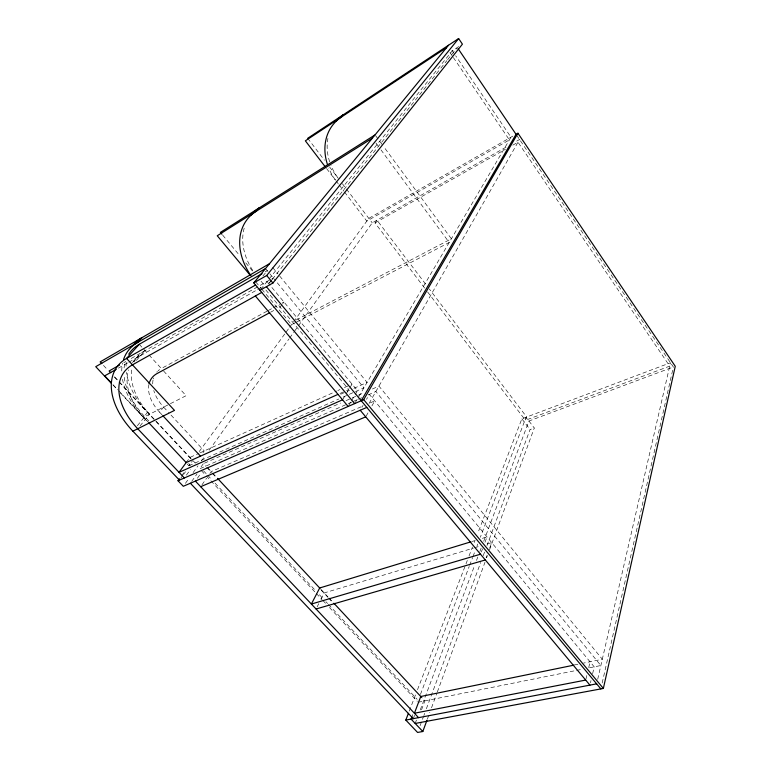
<?xml version="1.0" encoding="UTF-8"?>
<svg xmlns="http://www.w3.org/2000/svg" width="771" height="771" viewBox="0 0 771 771"><rect width="100%" height="100%" fill="white"/><g stroke="black" fill="none" stroke-linecap="round" stroke-linejoin="round"><path stroke-width="0.58" stroke-dasharray="3.85 2.89" d="M602.18 683.029L673.372 366.986L516.628 135.176M597.708 679.27L670.5 362.736L521.861 418.836L477.692 533.484M590.461 682.846L591 680.562M592.61 673.709L594.229 666.857L369.357 394.376L366.495 399.339M585.97 678.933L586.798 675.512M588.716 667.532L590.085 661.836M486.115 557.79L486.915 555.621M489.701 548.036L491.696 542.62L485.961 544.345M427.385 719.102L429.861 712.327M431.519 707.817L436.906 693.148M437.321 692.021L484.969 562.271M486.626 557.761L487.455 555.505M489.527 549.858L534.274 428.011L526.082 417.236L480.323 537.3M420.089 725.694L423.433 716.683M423.848 715.555L424.686 713.31M426.363 708.8L480.719 562.425M483.224 555.669L484.901 551.169M486.983 545.54L530.053 429.563L534.274 428.011M421.515 709.831L424.869 700.897L421.592 697.379M481.326 552.046L482.54 548.807M484.969 542.321L486.993 536.924L481.258 538.669M415.183 723.449L416.446 720.075M420.253 709.966L474.82 564.931M476.507 560.43L477.779 557.057M479.89 551.438L481.162 548.065M483.696 541.319L528.954 421.024L673.372 366.986M413.295 718.659L414.557 715.315M411.897 716.837L412.745 714.592M420.446 694.401L469.202 566.483M469.626 565.355L472.623 557.5M473.047 556.383L475.187 550.773M476.902 546.282L477.75 544.037M427.577 291.92L525.437 420.291L526.68 417.015L429.302 288.971M409.266 711.084L415.762 694.228M417.496 689.727L465.568 564.96M466.002 563.832L467.303 560.459M469.028 555.968L472.498 546.976M474.223 542.476L475.09 540.23M317.151 606.854L318.789 603.635M320.977 599.337L324.263 592.909L473.346 548.133M366.302 415.858L367.989 412.87M371.93 405.893L374.745 400.91L369.222 403.3M369.068 403.445L519.548 139.493L514.305 142.462M361.927 407.271L363.074 405.286M355.238 402.616L510.971 137.209L455.671 55.753M348.733 405.459L351.065 401.518M351.653 400.535L354.573 395.6M355.152 394.617L357.484 390.675L266.968 281.54M342.565 399.802L345.524 394.897M346.121 393.914L349.668 388.025M350.265 387.042L352.039 384.103L349.851 385.095M201.983 484.805L206.599 478.193M209.905 473.461L211.225 471.573L363.7 405.691M197.386 478.271L200.72 473.567M424.657 288.094L375.005 222.944L376.98 220.169L426.402 285.145M191.709 481.374L197.068 473.847M185.397 483.369L188.895 478.483M193.097 472.633L197.993 465.8M201.491 460.923L204.99 456.046M209.192 450.187L288.971 338.961M289.674 337.987L293.867 332.128M294.57 331.154L372.248 222.848L505.969 147.174M186.389 475.148L190.456 469.529M202.975 452.693L204.228 450.958L168.502 412.369M180.771 478.251L182.814 475.447M183.488 474.512L185.522 471.707M181.542 475.88L185.079 471.023M187.228 464.036L188.876 465.79L192.605 460.663M199.207 451.584L285.424 333.024M286.128 332.05L288.952 328.157M289.665 327.193L368.808 218.347L514.016 135.465M186.187 462.581L189.974 457.405L198.745 453.435M282.022 304.545L280.095 307.089L277.994 308.227M282.668 303.697L283.95 302.01L280.779 303.726M268.954 283.381L271.113 280.673M271.835 279.767L273.281 277.965L130.029 359.132M269.407 282.928L271.652 280.114M272.404 279.179L440.116 69.062M440.867 68.127L446.852 60.62M447.604 59.685L456.586 48.428M260.733 289.366L268.279 279.969M269.031 279.035L452.298 50.79L458.735 46.568M162.006 414.798L159.558 412.157L163.625 407.107A37.442 24.036 35.6 0 1 153.776 390.512M139.965 426.035L149.593 414.229A61.632 39.581 35.6 0 1 132.092 368.037M262.872 276.047L267.248 270.66L265.166 271.864M137.334 425.746L144.755 416.677L186.09 395.706L162.681 370.003M136.39 360.394L145.044 350.622A61.632 39.581 35.6 0 0 134.183 362.013M132.352 362.678L138.645 355.576M123.765 362.688L125.856 361.503M375.005 222.944L505.477 149.275M512.782 145.15L518.006 142.201L669.72 366.119L525.437 420.291M118.329 368.162L127.764 362.842M128.805 362.245L256.695 290.069M257.726 289.482L262.969 286.523M267.036 311.185L161.341 368.528A37.442 24.036 35.6 0 0 160.474 369.03M268.096 310.607L272.327 308.313M273.377 307.745L279.719 304.304M270.631 312.197L273.782 310.491M296.266 319.926L451.372 238.788L383.534 146.432M295.727 322.49L291.467 324.707L261.62 288.942M296.796 321.931L449.204 242.489L379.477 147.839M199.834 452.943L336.705 391.042M337.804 390.54L339.992 389.548M344.377 387.572L348.752 385.587M339.972 393.48L345.466 391.013M346.565 390.521L348.762 389.528L263.73 287.448M340.753 394.222L346.246 391.764M347.335 391.273L349.533 390.29M353.928 388.324L367.092 382.416L278.668 274.813M188.876 465.79L338.845 398.983M343.143 397.065L363.931 387.803L276.326 281.656M204.44 463.198L340.541 403.069M346.025 400.641L363.594 392.882M372.374 389.008L378.956 386.098L602.315 659.244L583.522 663.089M351.817 402.077L199.67 468.826L203.342 463.679L205.799 466.32M352.742 401.672L357.301 399.667M358.39 399.185L361.686 397.749M368.152 394.906L375.863 391.523L600.869 665.518L588.34 668.033M472.093 541.464L474.387 540.77M474.493 547.786L480.227 546.07M574.135 665.016L578.828 664.053M418.142 702.246L575.407 670.635M576.583 670.404L582.462 669.218M148.822 421.014L144.755 416.677A70.103 45.036 35.6 0 1 124.054 375.776M188.654 463.438L190.273 465.164M112.932 384.613L117.876 389.866M118.695 390.743L148.331 422.277M113.048 385.095L117.173 389.48M120.469 392.988L147.666 421.93M114.84 377.086L195.188 462.976M103.449 365.387L107.535 369.752M114.079 376.749L118.175 381.125M118.994 381.992L190.967 458.918M201.318 470.58L205.423 474.975M206.243 475.852L315.474 592.562M316.293 593.439L322.047 599.578M322.866 600.455L326.152 603.963M329.439 607.481L417.323 701.369M203.544 470.85L206.83 474.358M207.659 475.235L211.765 479.629M215.051 483.147L316.11 591.232M319.396 594.749L322.683 598.257M325.969 601.775L327.608 603.529M328.436 604.406L417.169 699.316M207.534 467.611L211.794 472.189M212.613 473.066L216.709 477.461M320.784 589.179L328.167 597.101M328.986 597.978L333.082 602.373M206.618 467.197L211.533 472.469M212.353 473.346L216.439 477.741M321.247 590.2L327.8 597.236M328.619 598.113L332.715 602.508M163.625 407.107L167.683 411.492M139.272 344.29L148.148 354.043M148.957 354.93L161.871 369.116M255.837 282.013L261.147 288.373M222.694 235.145L239.588 255.461M245.737 262.853L253.418 272.086M261.061 281.27L264.174 285.019M265.523 268.568L275.565 280.731M272.568 267.392L277.907 273.888M307.706 138.298L324.437 160.214M329.525 166.893L338.257 178.323M342.343 183.681L372.248 222.848M521.861 418.836L530.053 429.563M326.576 168.541L335.346 180.009M336.079 180.963L338.276 183.835M339.009 184.789L343.789 191.044M344.512 191.979L366.794 221.113L509.4 139.898L453.338 57.517M375.766 135.85L382.83 145.478M375.92 143.011L378.763 146.866M449.965 52.553L452.664 56.524M451.883 50.182L455.237 55.127M124.083 367.95A70.103 45.036 35.6 0 1 125.114 362.447M152.735 383.939A37.442 24.036 35.6 0 1 153.063 379.862M153.275 378.889A37.442 24.036 35.6 0 1 153.535 377.954M156.754 372.142A37.442 24.036 35.6 0 1 157.409 371.449M158.113 370.784A37.442 24.036 35.6 0 1 159.636 369.579M159.558 412.157A37.673 24.036 35.5 0 1 148.851 384.845M145.488 419.26A61.998 39.572 35.5 0 1 128.622 369.858M133.238 361.666A61.998 39.572 35.5 0 1 140.688 355.547M122.512 379.303A72.532 46.588 35.6 0 0 143.387 417.381L147.454 412.418A72.098 46.597 35.7 0 1 126.473 372.326M121.751 370.986A72.532 46.588 35.6 0 1 122.56 363.151M126.068 366.138A72.098 46.597 35.7 0 1 126.29 362.158M335.424 180.048A52.361 43.147 42.2 0 1 328.783 168.097M337.602 177.407A52.149 43.06 42.3 0 1 331 165.486M329.68 161.9A52.149 43.06 42.3 0 1 327.916 138.404M252.666 270.342A60.475 45.45 38.5 0 1 244.311 227.773"/><path stroke-width="1.16" d="M415.183 723.449L603.365 688.436L675.261 366.283L517.939 133.229L516.04 134.308L361.242 400.727M408.408 713.329L405.806 720.075L417.583 732.45L422.826 731.506L426.97 720.23M411.897 716.837L411.039 719.083L422.826 731.506M366.803 407.416L183.296 486.289L178.014 480.738L363.7 399.657L517.939 133.229M178.014 480.738L179.421 478.791M186.563 462.07L179.036 472.344L342.565 399.802M259.981 290.301L272.915 283.024L462.417 44.159L458.639 38.55L307.706 138.298M354.66 403.599L253.784 282.89L266.699 275.507L458.639 38.55M253.784 282.89L448.52 45.238M262.053 273.657L139.272 344.29L126.55 358.428A71.327 44.997 35.4 0 0 132.882 431.182L179.412 480.121M446.582 47.6L305.364 140.823L325.111 166.632M375.053 134.896L220.39 232.379L221.923 234.22M372.364 138.182L217.249 235.762L250.151 275.189M269.522 263.682L100.182 361.888L101.811 363.633M265.523 268.568L95.739 366.678L111.4 383.341M255.558 285.01L126.55 358.428L174.487 410.403L132.882 431.182M119.582 365.049L109.125 370.976L110.764 372.721M116.228 369.348L104.702 375.853L111.284 382.859M261.745 292.411L132.458 364.837A62.702 39.552 35.3 0 0 137.739 428.753L184.365 477.962M269.58 312.766L157.12 373.511A37.673 24.036 35.5 0 0 149.054 383.881M337.775 394.463L186.187 462.581L148.745 422.73M200.662 486.694L365.733 416.851M470.946 541.82L319.676 587.984L311.378 604.04L480.516 554.204M316.062 608.994L485.325 559.958M573.624 665.209L420.773 696.502L414.413 713.233L585.7 680.08M405.806 720.075L596.658 683.848M190.37 483.253L413.295 718.659M195.381 481.094L418.586 717.656M162.826 415.685L200.47 456.162M217.528 478.348L319.965 588.302M333.901 603.25L421.592 697.379M255.374 295.977L348.145 406.442M360.211 410.249L589.921 685.13M266.409 286.687L600.85 688.898M363.7 399.657L603.365 688.436M266.699 275.507L272.915 283.024M458.003 48.477L516.04 134.308M128.738 354.226A70.103 45.036 35.6 0 1 139.272 344.29M123.553 359.488A72.532 46.588 35.6 0 1 137.614 342.478L141.98 337.65A72.098 46.597 35.7 0 0 133.287 344.955M335.905 121.413A52.149 43.06 42.3 0 1 343.587 114.59L341.341 117.076A52.361 43.147 42.2 0 0 327.453 164.493M250.97 275.71A60.774 45.508 38.4 0 1 256.232 211.235L259.287 207.862A60.475 45.45 38.5 0 0 251.047 215.042"/></g></svg>
